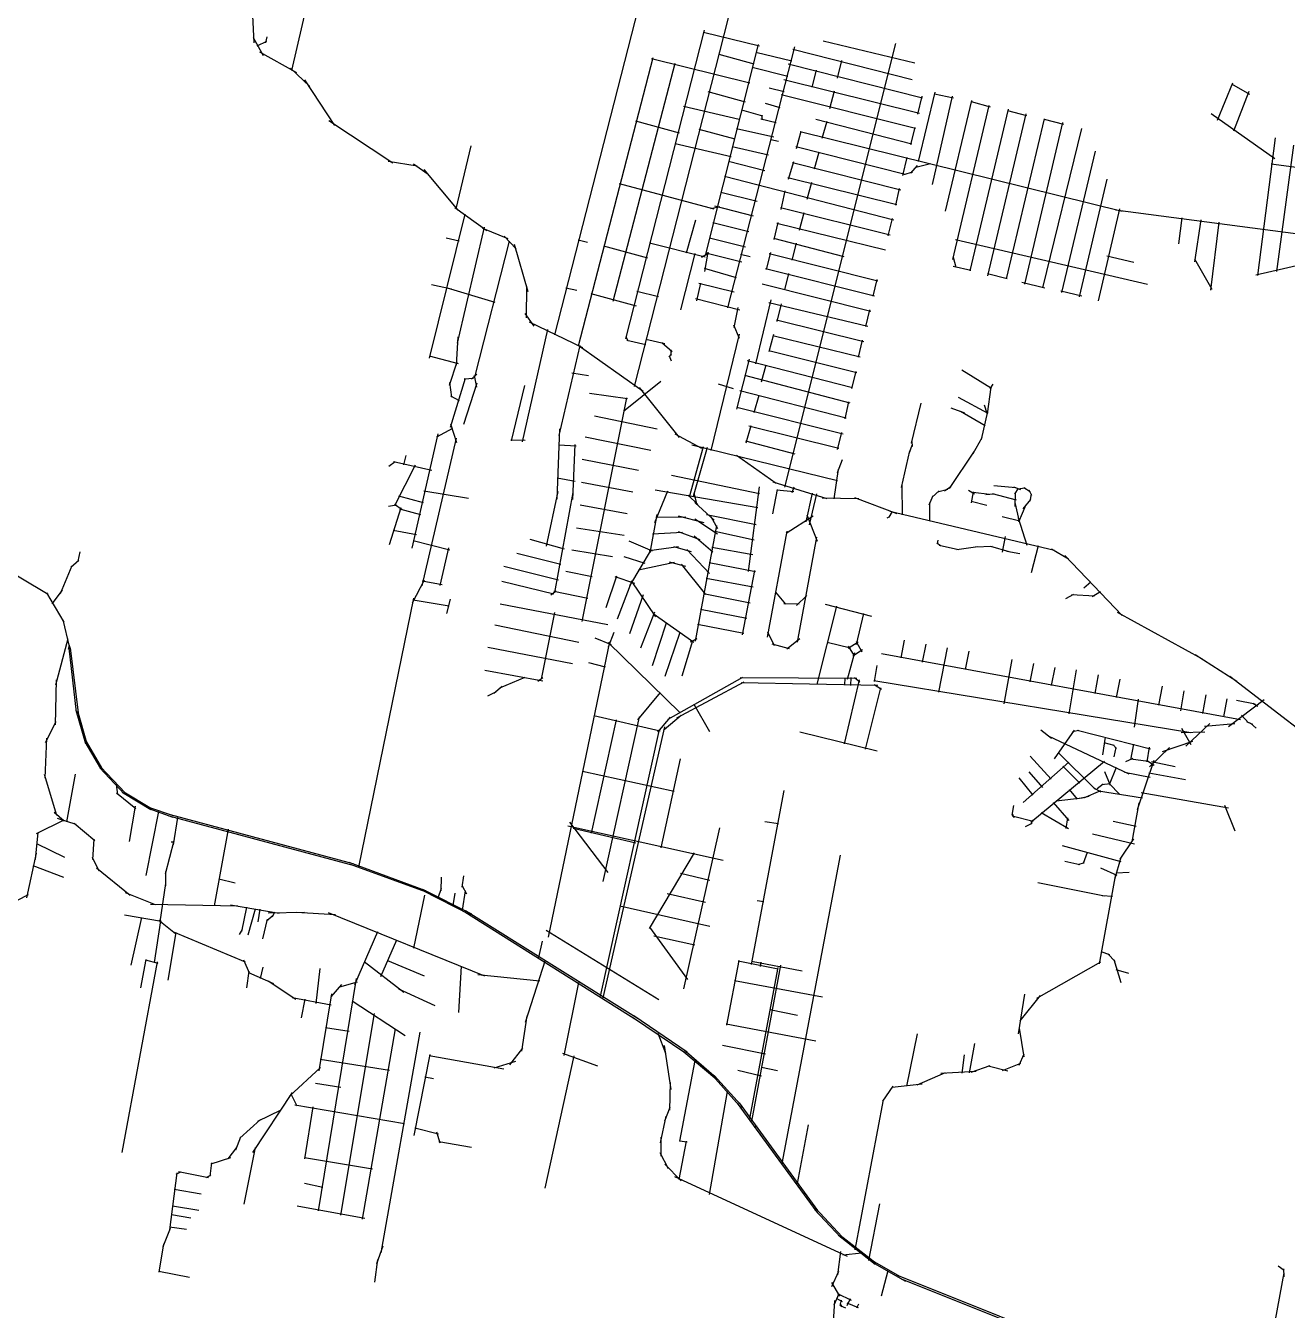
# Model space of a CAD drawing. Header units: inches. Extents: x 723419 to 759401, y 6910722 to 6968430.
# Drawn here: x 727619 to 731647, y 6944091 to 6948192 of the extents above; entities that cross this region are included whole.
import ezdxf

# ---------------------------------------------------------------- set-up
doc = ezdxf.new("R2010")
doc.units = ezdxf.units.IN
doc.header["$MEASUREMENT"] = 0

msp = doc.modelspace()

# ---------------------------------------------------------------- linework, layer by layer
for points in [[(728468.444235, 6948048.59234), (728598.972274, 6948609.73062)], [(729307.958247, 6947204.71269), (729609.054683, 6948382.11088)], [(728342.684709, 6948224.55232), (728346.918051, 6948137.23964)], [(729562.809045, 6947040.29038), (729863.19395, 6948216.47345)], [(728345.065964, 6948154.43759), (728377.080611, 6948097.0229)], [(728358.030573, 6948127.71462), (728388.722301, 6948142.26674)], [(728385.282711, 6948137.50423), (728390.045221, 6948156.55427)], [(729535.292324, 6947191.63235), (729785.765047, 6948177.64821)], [(729782.590041, 6948171.65098), (729961.970015, 6948128.06077)], [(730165.4149, 6948143.279), (730457.899192, 6948073.72416)], [(728365.256528, 6948108.12371), (728483.216834, 6948042.6392)], [(729788.932169, 6947458.66359), (729958.795008, 6948132.29411)], [(729831.794754, 6948100.54404), (729943.449144, 6948069.85232)], [(729860.898979, 6947290.91742), (730074.153572, 6948124.88576)], [(729949.67475, 6948107.06312), (730064.76873, 6948079.72279)], [(730042.4651, 6946718.8339), (730397.5061, 6948134.969)], [(730068.078968, 6948116.93952), (730449.3043, 6948020.5792)], [(729383.555243, 6947169.47786), (729622.31572, 6948090.2297)], [(729494.722798, 6947312.28259), (729692.631527, 6948072.69661)], [(729617.136932, 6948087.33692), (729930.749119, 6948008.99803)], [(729938.209449, 6948059.21754), (730051.98051, 6948030.77477)], [(730053.085883, 6948070.19637), (730482.7401, 6947961.6569)], [(730210.4828, 6948023.815), (730224.8306, 6948080.2101)], [(728464.695963, 6948056.30937), (728526.432198, 6947998.10092)], [(728508.793274, 6948019.48812), (728605.145897, 6947873.30553)], [(730039.856689, 6948019.92544), (730473.1137, 6947912.9784)], [(730129.918, 6947995.7691), (730143.77, 6948049.7902)], [(729797.398852, 6947981.48131), (729915.932423, 6947949.20207)], [(729992.228654, 6947993.29206), (730040.515209, 6947981.82676)], [(730186.4582, 6947927.5749), (730201.0758, 6947983.6369)], [(730469.857648, 6947758.22583), (730522.553934, 6947979.15336)], [(731424.257995, 6947889.98233), (731473.206009, 6948009.92701)], [(731468.355305, 6948006.39923), (731526.122782, 6947973.32624)], [(731476.292821, 6947856.0274), (731524.799863, 6947982.58668)], [(729719.089914, 6947934.93662), (729897.411552, 6947893.63946)], [(729979.440434, 6947944.78502), (730027.286016, 6947930.89436)], [(730031.037227, 6947972.30034), (730460.2298, 6947864.5449)], [(730467.7723, 6947909.869), (730481.1364, 6947966.462)], [(730514.163244, 6947685.05186), (730578.549433, 6947967.18505)], [(730520.349068, 6947974.74363), (730581.203357, 6947961.73492)], [(730555.4967, 6947600.0785), (730639.403722, 6947953.07391)], [(730579.265333, 6947445.39324), (730695.0913, 6947937.4746)], [(730637.8684, 6947949.82865), (730697.840743, 6947933.29215)], [(729904.695493, 6947922.95685), (729971.282432, 6947903.55403)], [(729966.211241, 6947894.51408), (730014.718283, 6947882.38732)], [(729967.975134, 6947905.7589), (729970.620972, 6947891.20678)], [(730141.2778, 6947893.3505), (730447.8387, 6947814.3965)], [(730634.298776, 6947409.40984), (730756.534263, 6947925.31054)], [(730690.390555, 6947393.53481), (730813.155209, 6947910.58204)], [(730750.4363, 6947383.333), (730872.2358, 6947894.723)], [(730753.182867, 6947921.38588), (730814.698615, 6947905.29036)], [(730870.7814, 6947893.2832), (730932.2537, 6947877.4767)], [(731404.414205, 6947911.14904), (731607.702806, 6947767.83278)], [(728586.625027, 6947889.40105), (728791.236547, 6947754.24279)], [(729566.160441, 6947888.54625), (729705.86072, 6947849.917)], [(729768.294627, 6947861.8894), (729883.124024, 6947830.13934)], [(729888.944869, 6947863.4769), (730008.007607, 6947837.01852)], [(730080.0746, 6947799.7888), (730095.0435, 6947855.4544)], [(730091.2244, 6947853.7745), (731119.535238, 6947599.85446)], [(730161.9895, 6947832.6939), (730177.7709, 6947886.8495)], [(730445.4926, 6947812.2663), (730458.5032, 6947866.3742)], [(730808.5051, 6947366.3885), (730930.7214, 6947882.6334)], [(730866.6017, 6947354.8532), (730991.348, 6947863.8288)], [(729692.623643, 6947815.85181), (729871.350042, 6947774.48853)], [(729997.520332, 6947828.80909), (730022.876285, 6947823.07644)], [(731552.9598, 6947394.8344), (731609.61623, 6947833.92064)], [(728993.114034, 6947607.48694), (729041.268297, 6947808.04151)], [(729874.128172, 6947806.32679), (729991.07424, 6947779.8684)], [(730077.532, 6947805.7793), (730426.7918, 6947717.3387)], [(730137.2432, 6947734.8273), (730152.5263, 6947789.5975)], [(730419.1503, 6947713.2982), (730433.0846, 6947771.2111)], [(730926.7178, 6947340.1574), (731034.189, 6947790.9721)], [(731614.0505, 6947407.4881), (731668.353847, 6947810.1081)], [(728776.463948, 6947759.75496), (728868.627327, 6947744.98236)], [(728856.721053, 6947750.49452), (728903.905175, 6947717.86251)], [(728890.455495, 6947732.63511), (728998.493906, 6947602.54805)], [(729862.486482, 6947759.23086), (729978.374214, 6947729.59747)], [(730054.5934, 6947701.4366), (730071.2247, 6947758.0027)], [(730067.1753, 6947754.9643), (730413.2886, 6947667.8705)], [(730444.942667, 6947720.74312), (730466.550349, 6947745.21713)], [(730461.038186, 6947740.58691), (730508.001821, 6947751.39075)], [(731595.5063, 6947751.3341), (731780.0864, 6947726.3926)], [(729850.403819, 6947710.9884), (730390.3341, 6947571.5526)], [(730052.3459, 6947707.2728), (730400.2571, 6947621.0769)], [(730113.8389, 6947638.5224), (730128.6723, 6947691.9458)], [(730422.894012, 6947716.99485), (730451.336777, 6947725.59382)], [(730983.0433, 6947325.8387), (731071.553248, 6947701.98522)], [(729513.772836, 6947687.6389), (729816.44889, 6947606.87465)], [(729838.144767, 6947660.2765), (729954.561667, 6947631.70144)], [(730031.0724, 6947605.1799), (730044.211499, 6947664.68623)], [(730396.661, 6947618.3832), (730408.7975, 6947672.2557)], [(728988.880692, 6947611.19112), (729091.010063, 6947537.6368)], [(729806.747482, 6947607.7566), (729835.410734, 6947614.81217)], [(729818.212783, 6947617.01703), (729941.244279, 6947585.26697)], [(730029.2744, 6947611.016), (730378.673, 6947523.8721)], [(731043.7895, 6947313.8247), (731112.0579, 6947607.4544)], [(728907.986087, 6947130.22609), (729022.253562, 6947590.1209)], [(729728.306251, 6947467.21114), (729758.953882, 6947571.72177)], [(730089.0576, 6947539.0709), (730104.79, 6947595.637)], [(730372.8296, 6947520.7296), (730386.3145, 6947576.3977)], [(731099.016591, 6947603.5874), (731786.711028, 6947513.18621)], [(731300.8427, 6947495.1914), (731311.8229, 6947578.3055)], [(731352.276, 6947437.4733), (731372.5025, 6947571.9565)], [(728997.239044, 6947178.38035), (729084.02255, 6947548.79776)], [(729077.207605, 6947545.00106), (729158.346656, 6947512.81002)], [(729812.480132, 6947563.04193), (729928.10328, 6947534.33458)], [(730008.1861, 6947509.0567), (730021.2953, 6947563.9463)], [(730017.6433, 6947561.0297), (730364.2061, 6947476.1806)], [(731402.4694, 6947347.4081), (731429.6486, 6947564.5702)], [(728961.899142, 6947514.32104), (729002.821446, 6947505.50157)], [(729054.036379, 6947073.60514), (729164.103266, 6947504.34767)], [(729147.101842, 6947520.17427), (729185.201918, 6947479.42836)], [(729178.851906, 6947494.77422), (729222.243659, 6947342.90308)], [(729382.685056, 6947508.33924), (729413.1122, 6947500.84269)], [(729463.501902, 6947489.02461), (729604.789685, 6947450.92454)], [(729610.602645, 6947498.35117), (729788.403001, 6947454.43025)], [(729802.161362, 6947514.2262), (729916.990758, 6947485.65115)], [(730006.6733, 6947513.5889), (730231.5483, 6947455.1742)], [(730066.5806, 6947443.4414), (730080.1942, 6947497.3239)], [(730587.732016, 6947508.89337), (731200.508242, 6947367.07642)], [(729711.144513, 6947284.56741), (729756.12377, 6947465.01361)], [(729776.232143, 6947453.37192), (729800.044691, 6947467.13028)], [(729787.35255, 6947407.00362), (729798.457188, 6947469.24695)], [(729789.990504, 6947466.60111), (729905.349068, 6947438.02605)], [(729901.123611, 6947462.21345), (729932.520896, 6947454.8051)], [(729984.5305, 6947413.0797), (729998.144, 6947467.9693)], [(729993.1023, 6947464.496), (730339.9945, 6947377.3775)], [(730579.880437, 6947453.29293), (730588.479413, 6947421.32238)], [(731071.055714, 6947457.22664), (731156.893744, 6947437.4179)], [(731350.5422, 6947447.2854), (731406.5987, 6947350.319)], [(731547.025, 6947396.239), (731751.43318, 6947443.04208)], [(729784.706711, 6947417.58697), (729887.36525, 6947387.42441)], [(729981.0009, 6947416.6047), (730328.9015, 6947328.9827)], [(730580.541897, 6947424.62968), (730636.104508, 6947411.62097)], [(728914.979604, 6947365.44852), (728978.338289, 6947351.312489)], [(729217.48115, 6947259.29458), (729218.539485, 6947359.83645)], [(729761.415447, 6947313.67164), (729774.115472, 6947370.29258)], [(729767.76546, 6947369.76342), (729880.478185, 6947342.24669)], [(729969.8867, 6947368.156), (730317.2831, 6947280.0303)], [(730042.4921, 6947349.0201), (730055.6014, 6947400.3847)], [(730324.3638, 6947327.9755), (730337.4731, 6947381.3544)], [(730689.903227, 6947400.59664), (730752.741894, 6947384.9421)], [(730799.5163, 6947373.371), (730872.4249, 6947355.416)], [(728964.783423, 6947354.76959), (729116.478171, 6947308.90839)], [(729343.879422, 6947355.32157), (729378.275325, 6947347.82503)], [(729423.814323, 6947336.62431), (729567.747944, 6947297.4659)], [(729570.217394, 6947344.73821), (729639.714755, 6947327.45207)], [(729757.711273, 6947321.07998), (729899.528223, 6947285.09658)], [(730924.4863, 6947345.5354), (730991.4146, 6947329.2455)], [(729880.88682, 6947228.3257), (729894.116013, 6947292.355)], [(729950.207792, 6947112.43797), (729998.891223, 6947316.16754)], [(729992.144334, 6947308.53871), (730307.7179, 6947232.5257)], [(730018.3049, 6947247.633), (730032.4227, 6947303.5298)], [(730301.1633, 6947231.015), (730314.2726, 6947284.3939)], [(729212.189472, 6947273.05294), (729241.293697, 6947232.30703)], [(729226.466418, 6947246.78153), (729396.858425, 6947164.23136)], [(729879.299317, 6947236.79239), (729896.761852, 6947194.45897)], [(730015.7839, 6947252.6688), (730295.1128, 6947183.1754)], [(728994.769594, 6947108.00105), (729000.061271, 6947199.01789)], [(729205.378349, 6946863.70195), (729285.733203, 6947221.64606)], [(729535.292324, 6947200.09904), (729541.289558, 6947185.28234)], [(729807.376604, 6946835.37457), (729897.820187, 6947207.15899)], [(729992.5761, 6947151.6628), (730007.1981, 6947206.5524)], [(730004.1841, 6947203.1297), (730283.513, 6947135.147)], [(729322.118041, 6946883.23779), (729389.145952, 6947171.19323)], [(729382.83548, 6947172.16888), (729590.2083, 6947024.549)], [(729538.114552, 6947188.10457), (729598.792451, 6947173.99343)], [(729598.792451, 6947191.27957), (729659.117571, 6947176.81566)], [(729649.945331, 6947180.69622), (729682.75373, 6947151.41561)], [(729678.873166, 6947156.70728), (729679.225945, 6947139.06836)], [(729991.5677, 6947155.1878), (730272.9134, 6947084.6873)], [(730277.9669, 6947134.1399), (730291.0762, 6947187.5188)], [(728907.45692, 6947138.16361), (728999.532104, 6947113.29272)], [(728972.54455, 6947044.50092), (728996.886265, 6947119.11357)], [(729673.934268, 6947133.4239), (729680.989837, 6947144.36004)], [(729673.934268, 6947138.01002), (729679.578723, 6947122.13499)], [(729889.882671, 6946967.97518), (729930.452197, 6947127.60744)], [(729922.514681, 6947123.19771), (730259.3004, 6947037.1939)], [(729041.865522, 6947063.02179), (729059.857224, 6947079.42599)], [(729051.152098, 6947075.11182), (729058.560446, 6947037.36453)], [(729362.341496, 6947083.56454), (729416.045312, 6947075.06109)], [(729913.695219, 6947076.45456), (730250.1882, 6946987.7548)], [(729968.3381, 6947055.2339), (729983.4643, 6947109.1164)], [(730256.2752, 6947033.6689), (730270.3929, 6947087.5514)], [(730608.1659, 6947093.1762), (730702.6332, 6947034.2811)], [(728972.54455, 6947052.9676), (728978.365395, 6947006.40084)], [(728975.190388, 6946910.62148), (729022.815484, 6947066.72596)], [(729017.990921, 6946919.88929), (729059.97156, 6947051.82844)], [(729018.582142, 6947064.60929), (729048.744702, 6947066.1968)], [(729170.1005, 6946866.52417), (729212.433918, 6947042.91342)], [(729527.170534, 6946960.84906), (729646.674245, 6947057.42217)], [(729577.9418, 6947037.2893), (729705.1297, 6946876.9148)], [(729829.816737, 6947048.82997), (729877.265443, 6947033.6605)], [(730689.667001, 6946952.30964), (730701.1663, 6947038.3022)], [(730698.2326, 6947032.816), (730707.6206, 6947047.7596)], [(728975.190388, 6947010.10502), (729003.236278, 6946994.75915)], [(729395.319576, 6946290.12896), (729537.753888, 6947003.62345)], [(729418.69115, 6947018.61653), (729539.958754, 6947001.41858)], [(729899.58408, 6947027.06558), (730239.0912, 6946939.7715)], [(729944.5436, 6946957.3787), (729961.1825, 6947012.2683)], [(730235.5618, 6946936.2464), (730247.1585, 6946991.1361)], [(730595.8234, 6947006.0135), (730691.1707, 6946955.3226)], [(729889.000725, 6946974.1488), (730228.9956, 6946889.3005)], [(730447.6278, 6946858.5318), (730477.6045, 6946987.1443)], [(730572.6185, 6946971.624), (730616.625, 6946955.5084)], [(730604.0097, 6946961.3686), (730682.3414, 6946915.073)], [(730670.3166, 6946870.7528), (730690.786, 6946959.631)], [(730678.8489, 6946981.6936), (730687.9437, 6946954.4436)], [(728975.719556, 6946920.67567), (728994.240426, 6946860.87972)], [(729435.007155, 6946946.29694), (729634.767971, 6946904.84547)], [(729919.3267, 6946859.9943), (729934.9571, 6946915.8911)], [(729927.5033, 6946913.8836), (730215.4037, 6946842.8795)], [(728852.952644, 6946524.32905), (728936.031977, 6946888.92561)], [(728884.702707, 6946403.6788), (728994.769594, 6946874.63808)], [(728931.912971, 6946879.31977), (728983.065851, 6946907.18927)], [(729167.983829, 6946870.05196), (729213.139475, 6946868.64084)], [(729315.944417, 6946679.94919), (729324.763879, 6946904.84547)], [(729405.461957, 6946879.26903), (729614.924182, 6946836.93561)], [(729691.899, 6946889.0626), (729777.1356, 6946843.5474)], [(730210.866, 6946839.3544), (730224.4794, 6946893.2369)], [(730643.8394, 6946826.5928), (730673.1385, 6946877.6582)], [(729320.795121, 6946853.69259), (729376.357732, 6946851.04675)], [(729365.774378, 6946679.50822), (729373.270921, 6946854.57454)], [(729738.187924, 6946688.08073), (729783.16718, 6946847.88939)], [(729745.9692, 6946853.2515), (730211.0996, 6946739.4232)], [(729750.887949, 6946689.66824), (729795.338038, 6946846.30188)], [(729916.8453, 6946865.9811), (730074.1568, 6946825.1915)], [(730415.2637, 6946717.0642), (730442.143, 6946834.6114)], [(730439.4996, 6946826.1964), (730449.7426, 6946852.5967)], [(730448.4216, 6946863.8603), (730449.0825, 6946848.515)], [(730568.0489, 6946714.3772), (730647.9546, 6946833.3075)], [(728778.339995, 6946785.7379), (728798.977536, 6946800.5546)], [(728793.156691, 6946800.5546), (728915.923603, 6946773.03788)], [(728797.390033, 6946659.79598), (728863.006831, 6946789.44208)], [(728826.079426, 6946790.06681), (728833.487774, 6946819.7002)], [(729395.760549, 6946808.27236), (729575.677575, 6946772.55354)], [(729888.1365, 6946820.6899), (730014.9915, 6946731.5442)], [(730211.1277, 6946765.0497), (730226.3589, 6946806.4607)], [(729315.503444, 6946747.85905), (729372.829948, 6946738.15764)], [(729680.967254, 6946756.41392), (729961.955316, 6946698.73464)], [(730200.1274, 6946681.3826), (730214.5124, 6946776.4588)], [(728889.994385, 6946706.89191), (729032.340503, 6946683.07936)], [(729281.548515, 6946530.45931), (729319.068689, 6946705.08704)], [(729393.555683, 6946735.07083), (729557.156705, 6946704.20271)], [(729627.239091, 6946605.3189), (729669.043341, 6946706.38994)], [(729628.650205, 6946709.77661), (729956.734194, 6946653.15566)], [(729927.030246, 6946449.49664), (729961.955316, 6946719.37218)], [(730004.4826, 6946633.6721), (730019.6486, 6946711.6244)], [(730004.5986, 6946736.1236), (730176.3526, 6946682.6252)], [(730016.6893, 6946709.7773), (730071.0653, 6946704.6051)], [(730066.2565, 6946701.6495), (730072.5449, 6946719.3827)], [(730416.0954, 6946725.7209), (730417.6466, 6946630.1487)], [(730512.6761, 6946687.1217), (730535.7716, 6946706.5342)], [(730530.3187, 6946704.1), (730563.4755, 6946712.3217)], [(730552.9568, 6946707.0689), (730572.3936, 6946720.3151)], [(730629.1911, 6946709.1805), (730648.7294, 6946696.9843)], [(730638.9603, 6946668.7589), (730645.2404, 6946703.6051)], [(730710.1351, 6946723.8158), (730780.6122, 6946717.8919)], [(730772.5876, 6946719.2858), (730795.2658, 6946710.9227)], [(730777.5424, 6946695.8845), (730788.9905, 6946715.1142)], [(730785.7444, 6946713.2387), (730810.0284, 6946716.1838)], [(730805.692, 6946717.3965), (730825.813, 6946704.9232)], [(730821.9969, 6946710.2936), (730830.1494, 6946692.9696)], [(728796.331697, 6946664.55849), (728821.20258, 6946647.62512)], [(728809.146059, 6946690.58328), (728888.521217, 6946670.12213)], [(729308.447874, 6946381.85137), (729367.097297, 6946701.99784)], [(729734.48375, 6946692.84324), (729765.175478, 6946663.20985)], [(729751.946284, 6946699.19325), (729761.471304, 6946662.15151)], [(729755.650459, 6946670.08903), (729817.563082, 6946613.46808)], [(730110.366765, 6946608.16261), (730131.533474, 6946699.17946)], [(730122.008455, 6946598.63759), (730145.291835, 6946697.06279)], [(730161.9827, 6946684.1768), (730278.9783, 6946682.2231)], [(730265.0882, 6946685.9226), (730400.3338, 6946634.2971)], [(730503.2929, 6946662.167), (730516.0983, 6946692.085)], [(730504.2183, 6946668.2711), (730504.6757, 6946610.2621)], [(730637.9136, 6946673.6374), (730687.4568, 6946660.7444)], [(730644.5426, 6946702.2112), (730696.5282, 6946695.9389)], [(730684.6657, 6946695.242), (730711.1818, 6946697.6812)], [(730704.2039, 6946698.0297), (730781.3099, 6946678.1674)], [(730776.6958, 6946669.9588), (730790.891131, 6946608.867158)], [(730778.4304, 6946657.3123), (730778.7634, 6946700.3366)], [(730789.5007, 6946608.1523), (730813.6143, 6946663.2004)], [(730804.1317, 6946649.8974), (730828.2788, 6946679.2161)], [(730825.9869, 6946674.359), (730830.4967, 6946696.1873)], [(728777.810827, 6946657.67931), (728803.210878, 6946661.91265)], [(728780.571002, 6946536.0663), (728817.965521, 6946653.54154)], [(728812.206729, 6946649.21263), (728879.940198, 6946631.22093)], [(729389.145952, 6946662.31026), (729539.517781, 6946634.52896)], [(729612.422394, 6946508.48121), (729635.176606, 6946631.77729)], [(729630.414097, 6946622.78144), (729726.722623, 6946623.83977)], [(729701.85174, 6946627.54394), (729783.872737, 6946605.84807)], [(729792.246059, 6946630.86244), (729951.371961, 6946599.78028)], [(729806.979728, 6946624.58061), (729828.146437, 6946586.48053)], [(730046.866638, 6946571.65004), (730133.650145, 6946626.68348)], [(730113.012604, 6946630.38766), (730146.350171, 6946546.24999)], [(730369.6999, 6946620.2069), (730378.1231, 6946625.3277)], [(730376.2004, 6946623.0416), (730386.3819, 6946641.2662)], [(730377.6729, 6946641.6246), (730903.4893, 6946517.7097)], [(730736.8478, 6946624.8523), (730793.4141, 6946610.6395)], [(728792.56547, 6946581.57473), (728866.711005, 6946567.19163)], [(729377.239679, 6946589.10873), (729529.816373, 6946565.73715)], [(729755.29768, 6946617.48976), (729827.793658, 6946569.3355)], [(729757.167406, 6946226.71703), (729825.95921, 6946596.60527)], [(730787.593757, 6946621.078047), (730815.020983, 6946533.042652)], [(728855.598482, 6946548.14159), (728973.602885, 6946519.03737)], [(729229.072716, 6946552.50796), (729338.434045, 6946521.19887)], [(729544.971148, 6946547.39267), (729619.05463, 6946515.64261)], [(729620.642133, 6946569.61772), (729716.421491, 6946574.9094)], [(729702.66313, 6946577.02607), (729770.925767, 6946551.09685)], [(729752.934064, 6946562.73854), (729812.730017, 6946512.4676)], [(729819.609198, 6946578.0844), (729945.021948, 6946550.03851)], [(729987.144181, 6946239.27391), (730050.291529, 6946577.58848)], [(730083.099928, 6946224.10444), (730145.188942, 6946558.53844)], [(730528.2976, 6946540.3832), (730539.2871, 6946532.3342)], [(730530.1292, 6946538.188), (730531.9607, 6946549.8955)], [(730737.904067, 6946510.92627), (730747.429086, 6946560.66803)], [(727437.994905, 6946526.75025), (727690.56666, 6946377.47204)], [(727786.655842, 6946482.03651), (727793.005855, 6946512.19907)], [(728942.381989, 6946404.73714), (728970.427879, 6946524.85821)], [(729186.739298, 6946507.5287), (729327.850691, 6946473.1328)], [(729362.687566, 6946518.55303), (729492.333659, 6946496.94535)], [(729548.146155, 6946403.98822), (729616.937959, 6946519.34678)], [(729610.058778, 6946516.70095), (729703.721466, 6946528.8718)], [(729687.317266, 6946529.40097), (729743.409045, 6946512.99677)], [(729730.179852, 6946519.87595), (729802.146663, 6946442.61746)], [(729810.084179, 6946527.2843), (729940.788607, 6946503.47175)], [(730535.2577, 6946533.7977), (730596.7989, 6946519.5291)], [(730592.2647, 6946519.6847), (730658.7064, 6946529.0415)], [(730650.0875, 6946528.2891), (730704.2247, 6946529.9279)], [(730699.1166, 6946530.2548), (730757.877, 6946512.7735)], [(730751.2686, 6946514.0222), (730793.419, 6946506.7086)], [(730830.8285, 6946445.7761), (730853.1018, 6946532.6053)], [(730894.518, 6946521.2937), (730948.6076, 6946490.0933)], [(730936.5243, 6946500.4281), (731119.2767, 6946309.2343)], [(727730.29948, 6946378.84881), (727767.341221, 6946468.27815)], [(727763.372463, 6946462.72189), (727789.037097, 6946485.4761)], [(729145.287826, 6946466.07723), (729320.354148, 6946422.86187)], [(729529.096117, 6946497.65091), (729595.242082, 6946475.42586)], [(729575.662876, 6946454.25915), (729690.492273, 6946479.13004)], [(729673.558905, 6946480.18837), (729725.94651, 6946466.43001)], [(729711.658982, 6946472.25086), (729789.7701, 6946376.412602)], [(729801.617495, 6946478.60087), (729949.25529, 6946448.96748)], [(728854.010979, 6946349.7037), (728892.640223, 6946423.25801)], [(728884.702707, 6946419.02467), (728948.202834, 6946407.38298)], [(729138.673229, 6946418.89311), (729304.920089, 6946377.88261)], [(729343.28475, 6946450.2022), (729427.951586, 6946433.00425)], [(729471.946002, 6946334.13808), (729506.871072, 6946435.20912)], [(729499.991892, 6946433.62161), (729562.433683, 6946412.4549)], [(729508.987743, 6946298.15467), (729555.025335, 6946420.92159)], [(729551.850329, 6946419.86325), (729629.637984, 6946305.03386)], [(729791.563308, 6946427.80077), (729941.846942, 6946400.28405)], [(729907.980208, 6946247.35457), (729946.609452, 6946452.14248)], [(730997.4857, 6946396.844), (731020.2768, 6946416.412)], [(727685.48665, 6946381.12329), (727741.194782, 6946287.17948)], [(727703.57651, 6946346.30499), (727736.649492, 6946389.43216)], [(729295.218681, 6946375.23677), (729312.416632, 6946388.02499)], [(729305.361063, 6946386.2611), (729414.281419, 6946363.77147)], [(729547.616987, 6946251.05875), (729591.537908, 6946375.41316)], [(729782.567457, 6946379.11734), (729931.792755, 6946348.95478)], [(730012.89701, 6946383.20753), (730044.647074, 6946345.46023)], [(730939.908, 6946363.299), (730965.0982, 6946377.4758)], [(730958.1009, 6946375.6787), (731031.0727, 6946372.0846)], [(731024.4751, 6946369.8882), (731051.065, 6946385.2629)], [(728682.278414, 6945505.08145), (728858.244321, 6946363.99122)], [(728855.598482, 6946358.69955), (728970.957047, 6946340.17868)], [(728964.015813, 6946314.87419), (728974.951946, 6946361.44095)], [(729134.263498, 6946345.69158), (729477.781546, 6946279.98658)], [(730040.060953, 6946347.22413), (730088.744384, 6946346.16579)], [(730079.924922, 6946340.87411), (730113.0861, 6946372.2714)], [(730146.199737, 6946089.39763), (730208.906113, 6946338.90022)], [(730171.750221, 6946345.16625), (730319.388017, 6946306.53701)], [(727737.424462, 6946295.47419), (727758.203997, 6946210.27289)], [(729265.673483, 6946105.80221), (729308.447874, 6946318.79222)], [(729582.542057, 6946205.55032), (729627.521313, 6946320.90889)], [(729622.229636, 6946315.08804), (729751.875729, 6946223.54203)], [(729773.571605, 6946328.8464), (729921.738568, 6946300.80051)], [(730271.612488, 6946216.39789), (730295.160452, 6946314.82308)], [(731104.0623, 6946319.9831), (731375.0552, 6946170.787)], [(729116.624574, 6946278.66366), (729385.177194, 6946223.983)], [(729479.296036, 6946208.46459), (729498.257879, 6946255.20774)], [(729620.112965, 6946148.92938), (729665.092222, 6946285.45465)], [(729660.329712, 6946115.59181), (729708.483975, 6946255.29209)], [(729764.046586, 6946280.69214), (729912.213549, 6946252.11708)], [(729987.849738, 6946256.20728), (730009.016447, 6946213.52108)], [(727714.689032, 6946087.80656), (727754.905779, 6946235.97352)], [(727755.959995, 6946201.89248), (727758.308177, 6946213.7326)], [(727757.282914, 6946213.40187), (727761.417037, 6946202.95081)], [(729288.204767, 6945281.44541), (729483.705767, 6946225.22157)], [(729436.080671, 6946237.56881), (729488.556471, 6946216.40211)], [(729478.414089, 6946223.0167), (729708.60205, 6945998.12042)], [(729714.775673, 6946116.74218), (729748.730602, 6946228.74935)], [(729741.292374, 6946224.60036), (729762.459083, 6946235.71288)], [(730000.902542, 6946218.1072), (730056.641542, 6946203.29051)], [(730048.880416, 6946202.58495), (730090.508277, 6946235.39335)], [(730178.214384, 6946223.27707), (730252.827034, 6946205.54995)], [(730244.624934, 6946205.02078), (730276.374997, 6946224.86457)], [(730270.289569, 6946225.92291), (730289.075023, 6946193.37909)], [(730414.1856, 6946173.422), (730424.6826, 6946230.501)], [(730481.8329, 6946160.0259), (730493.4963, 6946217.1049)], [(727756.23428, 6946204.3606), (727779.864375, 6946000.78234)], [(727760.758664, 6946205.23373), (727786.064813, 6945997.69051)], [(729094.575919, 6946208.10797), (729364.892432, 6946155.19119)], [(730243.037431, 6946105.27267), (730265.791643, 6946191.26242)], [(730244.889518, 6946211.10621), (730263.939556, 6946180.41448)], [(730260.235382, 6946179.88531), (730290.92711, 6946200.52286)], [(730351.6471, 6946187.3575), (731497.951, 6945977.2842)], [(730534.378575, 6946063.84814), (730561.7268, 6946205.4561)], [(730620.0435, 6946136.7283), (730631.1237, 6946194.9722)], [(731352.972, 6946184.7169), (731485.4706, 6946098.8163)], [(729084.433537, 6946134.46546), (729270.524187, 6946100.06956)], [(729415.795909, 6946158.63463), (729469.594627, 6946144.52349)], [(730329.061497, 6946097.71487), (730338.057349, 6946149.04414)], [(730743.399826, 6946027.33556), (730768.8487, 6946168.7304)], [(730826.4038, 6946097.3182), (730837.5601, 6946155.9189)], [(730894.5811, 6946085.3504), (730905.7375, 6946143.1258)], [(730950.833574, 6945994.52716), (730973.587786, 6946135.28578)], [(727713.630696, 6945959.48339), (727717.33487, 6946103.94617)], [(729133.094279, 6946077.82249), (729213.792357, 6946112.21839)], [(729254.208182, 6946098.74664), (729270.083214, 6946110.65291)], [(729670.742536, 6945978.27241), (729908.603429, 6946112.15185)], [(729697.73009, 6945982.24117), (729913.101354, 6946097.59973)], [(729900.401329, 6946110.82893), (730272.935407, 6946108.44767)], [(729903.840919, 6946095.21848), (730339.345957, 6946086.7518)], [(730233.776996, 6945899.16184), (730280.608339, 6946103.68516)], [(730234.306163, 6946086.7518), (730235.629083, 6946109.77059)], [(730253.885369, 6946085.69346), (730254.414537, 6946110.82893)], [(730264.997891, 6946110.56434), (730281.931259, 6946097.59973)], [(730326.944826, 6946101.41904), (731339.170814, 6945935.44653)], [(731033.1852, 6946060.1354), (731043.9284, 6946119.5615)], [(731101.5492, 6946047.6156), (731113.3715, 6946105.3414)], [(731463.3876, 6946115.0678), (731846.0004, 6945821.8238)], [(729094.288645, 6946052.68702), (729121.71099, 6946066.75714)], [(729113.691462, 6946060.62453), (729140.149848, 6946083.55514)], [(729573.66428, 6945975.63079), (729645.542896, 6946063.38444)], [(730300.716713, 6945881.6993), (730349.13556, 6946078.02053)], [(730327.968851, 6946088.07471), (730351.516814, 6946073.5226)], [(731236.6683, 6946022.9595), (731248.8189, 6946082.9812)], [(731307.2234, 6946004.5995), (731317.8957, 6946067.8868)], [(731377.26, 6945995.9391), (731387.9323, 6946055.2293)], [(727778.709917, 6946006.48158), (727810.110279, 6945900.28809)], [(729751.993803, 6946025.37256), (729801.735569, 6945938.58905)], [(731158.79649, 6945952.19375), (731172.3024, 6946041.9828)], [(731444.589045, 6945984.962), (731455.543445, 6946043.0327)], [(731459.80619, 6945954.90906), (731573.134819, 6946041.09392)], [(731485.3109, 6946038.1369), (731544.7997, 6946026.8398)], [(731537.4683, 6946029.3503), (731553.3878, 6946018.89)], [(727682.409801, 6945903.65619), (727715.747367, 6945970.86049)], [(727784.604285, 6946004.09046), (727813.444036, 6945903.4631)], [(729425.497317, 6945614.03285), (729505.313449, 6945976.07176)], [(729432.905665, 6945989.91832), (729644.572755, 6945940.70572)], [(729462.539058, 6945459.69226), (729578.955957, 6945985.68498)], [(729637.40497, 6945936.46816), (729677.8863, 6945983.82867)], [(729657.248759, 6945944.93484), (729711.753035, 6945990.44327)], [(731500.710042, 6945991.20313), (731522.9971, 6945966.2654)], [(731517.0107, 6945970.6818), (731535.8357, 6945961.5979)], [(731529.9133, 6945965.6117), (731548.1038, 6945949.3451)], [(729454.048353, 6945093.76856), (729642.167479, 6945944.93484)], [(729462.515036, 6945088.47688), (729659.630014, 6945953.13694)], [(730090.107958, 6945937.26191), (730337.229286, 6945877.20138)], [(730860.3112, 6945943.3855), (730894.4623, 6945917.0129)], [(730903.3659, 6945851.5178), (730967.3432, 6945943.0787)], [(730961.3822, 6945938.3563), (730981.2293, 6945942.2772)], [(730975.7768, 6945942.2772), (731210.258051, 6945882.78458)], [(731308.550956, 6945935.78955), (731383.692773, 6945937.37705)], [(731309.080124, 6945949.01874), (731338.713517, 6945897.1603)], [(731322.838485, 6945891.33946), (731400.096973, 6945964.3646)], [(731382.634438, 6945955.36875), (731479.472131, 6945963.83544)], [(727681.351465, 6945789.35596), (727686.643142, 6945917.67913)], [(727808.267453, 6945905.30416), (727857.49328, 6945820.09493)], [(727812.365857, 6945906.97104), (727860.469849, 6945822.83337)], [(730883.7782, 6945924.1832), (731141.2061, 6945803.4848)], [(731058.3071, 6945864.1786), (731066.7043, 6945920.0106)], [(731060.9463, 6945903.237), (731093.5756, 6945894.6106)], [(731091.4284, 6945895.7262), (731101.1924, 6945884.4611)], [(731094.2901, 6945857.7275), (731100.3506, 6945886.9831)], [(731147.2343, 6945847.6215), (731156.6829, 6945897.709)], [(731199.4579, 6945842.1966), (731207.083045, 6945888.60542)], [(731206.950753, 6945825.72266), (731270.980048, 6945887.63528)], [(731248.755003, 6945874.93526), (731345.592697, 6945907.21449)], [(729647.747761, 6945567.64247), (729709.131218, 6945851.80554)], [(730826.1716, 6945859.9573), (730893.1652, 6945786.6068)], [(730828.194, 6945649.2126), (731063.2278, 6945843.9817)], [(730915.4294, 6945871.5527), (731034.4494, 6945753.7653)], [(731131.2445, 6945843.0242), (731155.2293, 6945853.9127)], [(731146.992, 6945851.2511), (731202.9566, 6945844.2339)], [(731168.6647, 6945689.6021), (731221.767449, 6945847.41854)], [(731197.5859, 6945847.0058), (731222.405, 6945831.5557)], [(731213.829934, 6945843.18519), (731288.97175, 6945826.781)], [(727678.441043, 6945802.84974), (727716.805703, 6945671.61614)], [(727750.165318, 6945650.54645), (727777.946624, 6945801.88842)], [(727855.509453, 6945822.99102), (727933.297108, 6945739.51481)], [(727858.949043, 6945825.10769), (727936.281945, 6945742.45831)], [(729396.393092, 6945812.11796), (729689.022844, 6945748.08867)], [(730803.4536, 6945711.7131), (730948.9853, 6945841.0747)], [(730821.2752, 6945809.5703), (730865.1846, 6945759.5963)], [(730930.4237, 6945828.1124), (730984.52, 6945773.7257)], [(731063.0435, 6945811.1696), (731081.7323, 6945767.5213)], [(731078.857, 6945769.2443), (731102.1461, 6945824.6661)], [(731127.0741, 6945808.7882), (731209.1315, 6945792.4708)], [(731204.9046, 6945806.0739), (731321.8496, 6945784.9656)], [(727907.894048, 6945769.09766), (727911.862806, 6945737.61218)], [(730790.1301, 6945790.1927), (730834.5501, 6945735.1193)], [(731040.1533, 6945756.2692), (731058.6972, 6945771.6796)], [(731055.0167, 6945769.4176), (731081.6293, 6945772.2451)], [(731077.9779, 6945772.0671), (731112.4801, 6945737.8951)], [(727909.216967, 6945742.63927), (727970.865007, 6945692.36834)], [(727927.343971, 6945744.93878), (728018.823842, 6945689.24388)], [(727931.974189, 6945745.86483), (728020.874367, 6945693.21264)], [(729936.745418, 6945194.93616), (730040.153611, 6945749.68033)], [(730909.2076, 6945717.4539), (730991.9987, 6945726.9629)], [(730950.3058, 6945753.6717), (730976.0196, 6945722.5024)], [(730983.9315, 6945725.5755), (731014.2607, 6945732.38)], [(730997.7775, 6945726.8924), (731051.4029, 6945749.9401)], [(731027.0152, 6945759.6071), (731052.1287, 6945746.0877)], [(731043.7631, 6945749.3815), (731184.9348, 6945727.2702)], [(731180.360075, 6945743.61347), (731459.055077, 6945695.10643)], [(727710.191106, 6945680.61199), (727741.94117, 6945652.83069)], [(727949.962882, 6945587.59313), (727969.01292, 6945700.04127)], [(728003.673406, 6945478.58458), (728043.625569, 6945683.37249)], [(728011.837534, 6945692.35951), (728088.336637, 6945665.18659)], [(728014.226697, 6945695.87832), (728090.201953, 6945670.38566)], [(730768.4771, 6945671.1545), (730774.0494, 6945702.2438)], [(730860.9735, 6945679.991), (730947.941, 6945628.4818)], [(730899.9066, 6945711.8056), (730949.4578, 6945654.7414)], [(731152.2319, 6945586.136), (731174.2638, 6945711.2248)], [(731446.70783, 6945703.04394), (731479.5629, 6945621.5935)], [(727653.592208, 6945612.71096), (727742.227802, 6945656.10271)], [(727719.738174, 6945661.65897), (727779.004959, 6945642.87352)], [(727773.184114, 6945645.51935), (727840.123831, 6945590.75049)], [(728076.442891, 6945668.92297), (728668.068653, 6945510.84722)], [(728080.08162, 6945673.56067), (728663.116735, 6945517.31181)], [(728090.420165, 6945576.99213), (728104.44311, 6945663.51106)], [(729350.260707, 6945637.64143), (729846.185658, 6945527.42573)], [(729354.782886, 6945648.776), (729477.549798, 6945487.90901)], [(729979.299323, 6945651.34333), (730022.514687, 6945644.50824)], [(730768.0928, 6945676.9118), (730773.6651, 6945664.2458)], [(730768.2849, 6945669.0435), (730835.9215, 6945652.1555)], [(730810.9362, 6945635.2122), (730832.649, 6945645.5753)], [(730829.3825, 6945642.3129), (730834.9549, 6945656.1303)], [(730941.3678, 6945628.4818), (730945.9184, 6945662.8213)], [(731091.0153, 6945652.4955), (731164.9231, 6945636.4648)], [(727650.681786, 6945530.42537), (727658.354718, 6945616.41513)], [(728221.434127, 6945381.64859), (728266.413383, 6945626.82963)], [(729366.847894, 6945629.4669), (729567.19963, 6945583.05116)], [(729720.508324, 6945117.49713), (729834.720358, 6945630.78982)], [(731025.446223, 6945611.40973), (731159.325658, 6945580.18884)], [(731113.9192, 6945530.9548), (731156.8877, 6945596.148)], [(727653.856792, 6945581.22548), (727742.492386, 6945537.03997)], [(727833.773819, 6945529.36704), (727837.213409, 6945594.71925)], [(728065.284698, 6945484.65237), (728093.066004, 6945590.22133)], [(728083.276401, 6945585.98799), (728092.80142, 6945585.98799)], [(730928.2619, 6945574.3764), (731115.2351, 6945523.5999)], [(727622.106729, 6945407.92305), (727653.327624, 6945550.26916)], [(727831.657148, 6945537.83372), (727852.559273, 6945493.64822)], [(728650.713606, 6945521.36277), (728895.379926, 6945430.59651)], [(728654.592983, 6945515.12425), (728894.199882, 6945428.0371)], [(729610.265048, 6945309.32043), (729754.463253, 6945551.41466)], [(730034.26515, 6944559.50274), (730220.664482, 6945543.79881)], [(730936.245, 6945524.8589), (730984.1438, 6945513.5286)], [(730979.3284, 6945513.5382), (730999.6493, 6945520.6417)], [(730996.6012, 6945517.7423), (731009.2292, 6945553.8394)], [(731096.0466, 6945467.1682), (731116.9476, 6945537.3855)], [(727642.215102, 6945510.84617), (727739.31738, 6945473.27526)], [(727844.621757, 6945503.17324), (727952.307389, 6945416.38973)], [(728066.343034, 6945446.28771), (728066.343034, 6945491.79613)], [(728945.054528, 6945429.75934), (728946.465641, 6945473.85665)], [(729012.435218, 6945441.75381), (729018.079674, 6945477.73721)], [(729709.777259, 6945486.34356), (729803.439947, 6945464.11851)], [(731047.0023, 6945197.2243), (731099.8016, 6945482.5537)], [(731050.0862, 6945503.7532), (731102.6068, 6945479.414)], [(731100.8634, 6945487.2053), (731141.8467, 6945489.5222)], [(728048.351331, 6945331.19373), (728066.607618, 6945453.69605)], [(728235.184286, 6945467.73664), (728288.101058, 6945455.83036)], [(728884.330904, 6945432.40273), (729038.625629, 6945353.27187)], [(728885.444802, 6945434.79016), (729042.118136, 6945356.55271)], [(728936.235065, 6945407.88707), (728946.465641, 6945438.22602)], [(729012.435218, 6945445.98715), (729025.8408, 6945420.23432)], [(730850.3133, 6945456.6378), (731063.0682, 6945414.0867)], [(727457.623761, 6945330.84095), (727628.280352, 6945418.15362)], [(727936.167773, 6945424.59183), (728032.740883, 6945386.49175)], [(728858.182826, 6945246.97599), (728893.460674, 6945416.35376)], [(728983.507382, 6945383.54536), (728990.562952, 6945421.99821)], [(729013.140775, 6945368.02311), (729023.018572, 6945429.75934)], [(729666.65009, 6945420.99134), (729789.417002, 6945394.00379)], [(729954.604829, 6945399.3272), (729975.330565, 6945396.24039)], [(731055.9274, 6945415.0097), (731088.6161, 6945413.3093)], [(727934.315686, 6945353.15419), (728052.320089, 6945332.51665)], [(728017.704552, 6945387.38124), (728295.958581, 6945382.08956)], [(728272.587007, 6945385.17637), (728428.691486, 6945358.27701)], [(728308.7386, 6945300.51964), (728324.613631, 6945377.77812)], [(728329.640725, 6945289.40711), (728352.394937, 6945372.48645)], [(728361.655372, 6945330.41761), (728368.005385, 6945371.16353)], [(728388.113758, 6945333.59262), (728409.545051, 6945351.84891)], [(728393.413637, 6945360.0409), (728508.948591, 6945361.8048)], [(728406.899213, 6945347.0864), (728414.572145, 6945362.96143)], [(728482.049231, 6945361.8048), (728607.726566, 6945353.86728)], [(728584.779501, 6945360.52656), (729083.299596, 6945158.56088)], [(729020.633926, 6945363.00856), (729572.697857, 6945016.36622)], [(729022.962264, 6945367.13607), (729574.761611, 6945022.27967)], [(729515.896803, 6945382.08099), (729802.970294, 6945317.25795)], [(727955.438553, 6945193.06301), (727989.34913, 6945344.95209)], [(728030.095045, 6945200.75388), (728049.938834, 6945334.36873)], [(728044.558962, 6945336.22082), (728096.946567, 6945294.15199)], [(728376.472068, 6945276.44251), (728391.024181, 6945339.41346)], [(729610.706021, 6945313.73016), (729731.973624, 6945147.04233)], [(728073.486798, 6945144.92669), (728099.416017, 6945297.06241)], [(728090.861138, 6945298.91449), (728319.197012, 6945203.39972)], [(728301.065668, 6945290.20087), (728311.119854, 6945306.60507)], [(728670.328284, 6945130.55909), (728743.309332, 6945300.55422)], [(728752.790254, 6945156.35602), (728803.722648, 6945273.65486)], [(729257.526893, 6945216.98923), (729269.433167, 6945269.02406)], [(729280.267251, 6945303.93503), (729640.251219, 6945083.10123)], [(729624.81716, 6945285.94886), (729755.786172, 6945257.72658)], [(731052.1094, 6945236.0811), (731078.896, 6945226.5125)], [(731074.008, 6945229.2464), (731097.4707, 6945203.8601)], [(727926.642754, 6944594.59225), (728039.620064, 6945203.13514)], [(727986.703291, 6945119.79122), (728003.901242, 6945210.54348)], [(728001.784571, 6945209.22057), (728040.942983, 6945199.43096)], [(728314.434502, 6945210.01432), (728334.013708, 6945165.82881)], [(728368.40961, 6945149.6892), (728376.876294, 6945186.46635)], [(728699.652995, 6945204.2016), (728826.653249, 6945106.30557)], [(728773.736477, 6945207.28841), (728891.255809, 6945158.56088)], [(729001.674298, 6945040.95277), (729010.405566, 6945189.6489)], [(729215.150554, 6945011.05538), (729278.444619, 6945209.24358)], [(729857.109204, 6945000.60373), (729897.237756, 6945207.86109)], [(729894.191514, 6945206.40147), (730021.853227, 6945180.82503)], [(729936.524932, 6945205.51952), (730097.921088, 6945174.6514)], [(729937.847851, 6944694.65218), (730030.231716, 6945192.06984)], [(729964.74721, 6945188.10108), (729967.393049, 6945202.43271)], [(730847.467567, 6945087.16055), (731051.197141, 6945202.78369)], [(731093.2146, 6945210.4256), (731115.6998, 6945137.5865)], [(728324.753273, 6945120.58497), (728332.955373, 6945172.97258)], [(728330.574118, 6945169.2684), (728409.684693, 6945133.81416)], [(728546.209966, 6945070.31404), (728559.439159, 6945181.96843)], [(728553.470852, 6944408.58705), (728675.532207, 6945149.77464)], [(729062.794346, 6945162.75013), (729260.12981, 6945142.90634)], [(729930.571795, 6944703.47164), (730021.412254, 6945184.79378)], [(731099.4714, 6945178.9856), (731140.1401, 6945166.4878)], [(728393.280493, 6945142.01626), (728481.651503, 6945084.0724)], [(728594.364229, 6945090.95158), (728628.230963, 6945130.63916)], [(728621.88095, 6945123.23081), (728678.501897, 6945139.63501)], [(728809.234811, 6945117.10941), (728925.431224, 6945063.75166)], [(729337.789878, 6944903.70724), (729384.84261, 6945136.99455)], [(729881.803697, 6945143.47901), (730162.703565, 6945091.88516)], [(728470.009813, 6945089.36408), (728593.835061, 6945065.55153)], [(728499.114038, 6945024.54103), (728511.284896, 6945083.80781)], [(728555.69806, 6944855.65205), (728596.267586, 6945101.49455)], [(728661.421068, 6945078.51339), (728830.049183, 6944968.4465)], [(730789.1717, 6944973.0934), (730808.838323, 6945099.59599)], [(730793.6409, 6945015.2035), (730859.109257, 6945095.36265)], [(728625.084884, 6944394.82869), (728733.0351, 6945037.94386)], [(729203.293081, 6944918.25935), (729220.050059, 6945030.26652)], [(729556.465637, 6945027.00249), (729726.983432, 6944911.92416)], [(729560.553457, 6945031.40781), (729731.027155, 6944915.79767)], [(729994.692812, 6945050.87466), (730082.887433, 6945032.79476)], [(728576.048675, 6944993.14099), (728651.896049, 6944982.20486)], [(728694.582245, 6944381.4231), (728800.063012, 6944989.61321)], [(729854.904338, 6945005.45443), (730141.977829, 6944950.77377)], [(730790.6658, 6944991.217), (730806.278, 6944899.5171)], [(728753.943831, 6944273.76932), (728878.027057, 6944978.67707)], [(729637.642181, 6944975.51677), (729662.24848, 6944911.75206)], [(730432.593015, 6944805.82676), (730466.459749, 6944973.04376)], [(730632.625471, 6944849.03507), (730649.737139, 6944942.01256)], [(728859.33406, 6944648.82478), (728910.045967, 6944907.676)], [(728907.400128, 6944903.70724), (729145.084631, 6944861.37382)], [(729164.487448, 6944874.16204), (729206.379893, 6944927.51979)], [(729277.376563, 6944480.81403), (729369.980914, 6944903.26626)], [(729332.498201, 6944911.64475), (729444.505369, 6944871.07523)], [(729657.221387, 6944935.5646), (729678.388096, 6944796.12891)], [(729720.585463, 6944916.30523), (729819.711587, 6944832.5016)], [(729721.833827, 6944922.6026), (729823.495357, 6944834.271)], [(729843.88001, 6944937.1036), (729981.463619, 6944909.3223)], [(730608.812923, 6944847.71215), (730616.399572, 6944906.02915)], [(730790.5998, 6944873.3834), (730806.9555, 6944909.0238)], [(728461.196789, 6944774.10583), (728559.868931, 6944865.61069)], [(728559.468086, 6944892.59913), (728780.660195, 6944857.32128)], [(729115.09846, 6944864.46063), (729183.449291, 6944886.06831)], [(729706.963153, 6944630.49941), (729756.440336, 6944887.93951)], [(729968.142703, 6944866.85218), (730018.85461, 6944856.70979)], [(730637.652564, 6944850.88716), (730698.506852, 6944872.58303)], [(730692.0944, 6944871.1559), (730755.041516, 6944854.69988)], [(730737.578981, 6944855.75822), (730796.1756, 6944879.3235)], [(728893.729962, 6944836.23835), (728921.511268, 6944830.5057)], [(729675.477674, 6944729.45378), (729678.123512, 6944818.35395)], [(729812.46221, 6944839.27164), (729896.895991, 6944744.60948)], [(729817.340915, 6944840.10574), (729901.185778, 6944747.33558)], [(729892.387052, 6944857.28747), (729968.675399, 6944839.64854)], [(730465.401414, 6944810.41288), (730556.065484, 6944850.27685)], [(730540.543231, 6944847.8074), (730653.263012, 6944853.79758)], [(728344.11843, 6944594.1888), (728471.33917, 6944786.45308)], [(728465.276231, 6944781.82668), (728484.326269, 6944743.02105)], [(728544.298611, 6944815.69342), (728625.437663, 6944802.99339)], [(729801.895843, 6944460.27497), (729859.927508, 6944789.52308)], [(730355.306305, 6944758.01822), (730389.031928, 6944805.85498)], [(730385.368951, 6944803.13899), (730480.919551, 6944813.95799)], [(728477.976257, 6944746.90161), (728827.932512, 6944687.28205)], [(728509.72632, 6944574.39293), (728536.890263, 6944740.19882)], [(729659.602642, 6944695.32246), (729677.065177, 6944739.24338)], [(729890.588312, 6944752.4932), (730144.672495, 6944404.39377)], [(729896.687852, 6944752.78601), (730146.577498, 6944409.26873)], [(729900.889013, 6944736.1257), (729905.228189, 6944743.85155)], [(730267.126, 6944283.3917), (730357.451198, 6944762.78779)], [(728302.561125, 6944640.00885), (728368.442506, 6944700.33397)], [(728360.240407, 6944694.24854), (728435.11764, 6944730.23195)], [(729645.579697, 6944625.7369), (729664.365151, 6944710.93291)], [(728861.889637, 6944673.14102), (728936.945326, 6944654.11646)], [(728930.771703, 6944660.29008), (728941.355057, 6944625.01224)], [(729947.34994, 6944672.83724), (729953.170785, 6944680.66892)], [(730083.236684, 6944495.11185), (730118.073559, 6944682.96639)], [(728289.861099, 6944602.96711), (728305.471547, 6944644.24219)], [(728938.268245, 6944629.86294), (729041.896925, 6944611.34207)], [(729646.638033, 6944643.7286), (729647.1672, 6944582.87432)], [(729705.111066, 6944507.99708), (729728.65903, 6944630.76399)], [(729706.433986, 6944631.82233), (729731.304869, 6944628.11816)], [(728210.750524, 6944558.51702), (728273.986067, 6944578.09623)], [(728265.519384, 6944573.86288), (728293.036105, 6944610.11087)], [(728316.116638, 6944429.70584), (728352.276432, 6944610.06384)], [(728508.667985, 6944578.97905), (728726.685087, 6944541.93731)], [(729643.463026, 6944594.25142), (729670.185996, 6944543.45132)], [(728099.360718, 6944525.44404), (728113.912831, 6944532.85238)], [(728106.769066, 6944533.38155), (728202.283841, 6944514.33151)], [(728208.104686, 6944518.82944), (728213.131779, 6944561.95661)], [(729659.338058, 6944556.9451), (729711.990247, 6944503.49916)], [(728079.516928, 6944347.11451), (728102.800308, 6944529.67738)], [(728196.198412, 6944514.33151), (728210.48594, 6944523.59195)], [(728509.166578, 6944496.27367), (728567.727806, 6944483.57364)], [(729690.823538, 6944517.5221), (730241.4742, 6944263.4499)], [(728092.746122, 6944477.02519), (728178.735877, 6944462.73766)], [(728087.983612, 6944424.373), (728171.856696, 6944410.35006)], [(728485.913772, 6944424.1093), (728701.54962, 6944384.86269)], [(730138.70498, 6944411.64627), (730221.530226, 6944323.60313)], [(730140.282338, 6944416.77117), (730226.267076, 6944325.29667)], [(730310.8934, 6944250.0751), (730345.8205, 6944430.3957)], [(728084.279438, 6944396.5917), (728145.927478, 6944385.74376)], [(728057.997441, 6944294.9033), (728081.280821, 6944352.40619)], [(728078.458593, 6944356.63953), (728132.433701, 6944349.93674)], [(730214.234869, 6944330.35622), (730331.673534, 6944237.79171)], [(730219.603747, 6944330.93758), (730334.697727, 6944240.97201)], [(728044.591859, 6944212.00035), (728060.46689, 6944303.0172)], [(728740.09067, 6944239.95893), (728759.896968, 6944296.25895)], [(728733.740657, 6944181.04492), (728742.919503, 6944252.82309)], [(730211.999705, 6944203.58098), (730221.54671, 6944278.86975)], [(730227.547577, 6944267.47974), (730288.401865, 6944273.82975)], [(730321.308218, 6944244.40833), (730427.8429, 6944183.7276)], [(730321.49411, 6944249.80029), (730409.2759, 6944199.29396)], [(728044.23908, 6944215.52814), (728141.605941, 6944196.12532)], [(730192.758673, 6944167.00811), (730215.584531, 6944215.59214)], [(730351.7042, 6944136.9126), (730373.1532, 6944217.246)], [(730399.281766, 6944203.60395), (731384.612465, 6943808.97381)], [(731587.268397, 6943938.78989), (731636.9288, 6944209.8589)], [(731618.1352, 6944232.1752), (731637.0188, 6944218.3929)], [(731634.6585, 6944223.5876), (731636.0887, 6944197.1596)], [(730191.72591, 6944179.25772), (730216.753941, 6944136.216)], [(730414.10335, 6944190.65202), (731389.498, 6943801.1474)], [(730197.836555, 6944052.54368), (730202.765025, 6944121.4873)], [(730200.301006, 6944107.69846), (730216.072284, 6944144.63256)], [(730206.860166, 6944129.13365), (730225.276168, 6944118.94254)], [(730210.376787, 6944143.9106), (730254.31657, 6944122.7642)], [(730219.185025, 6944106.48678), (730223.717848, 6944123.18889)], [(730241.56703, 6944106.06208), (730251.908454, 6944128.56739)], [(730218.75991, 6944112.57309), (730224.568077, 6944101.53279)], [(730219.468001, 6944105.49602), (730236.042273, 6944098.98501)], [(730240.858939, 6944114.5548), (730277.407534, 6944099.26814)], [(730273.015982, 6944098.84344), (730279.53224, 6944111.01608)]]:
    msp.add_lwpolyline(points)

doc.saveas('drawing.dxf')
